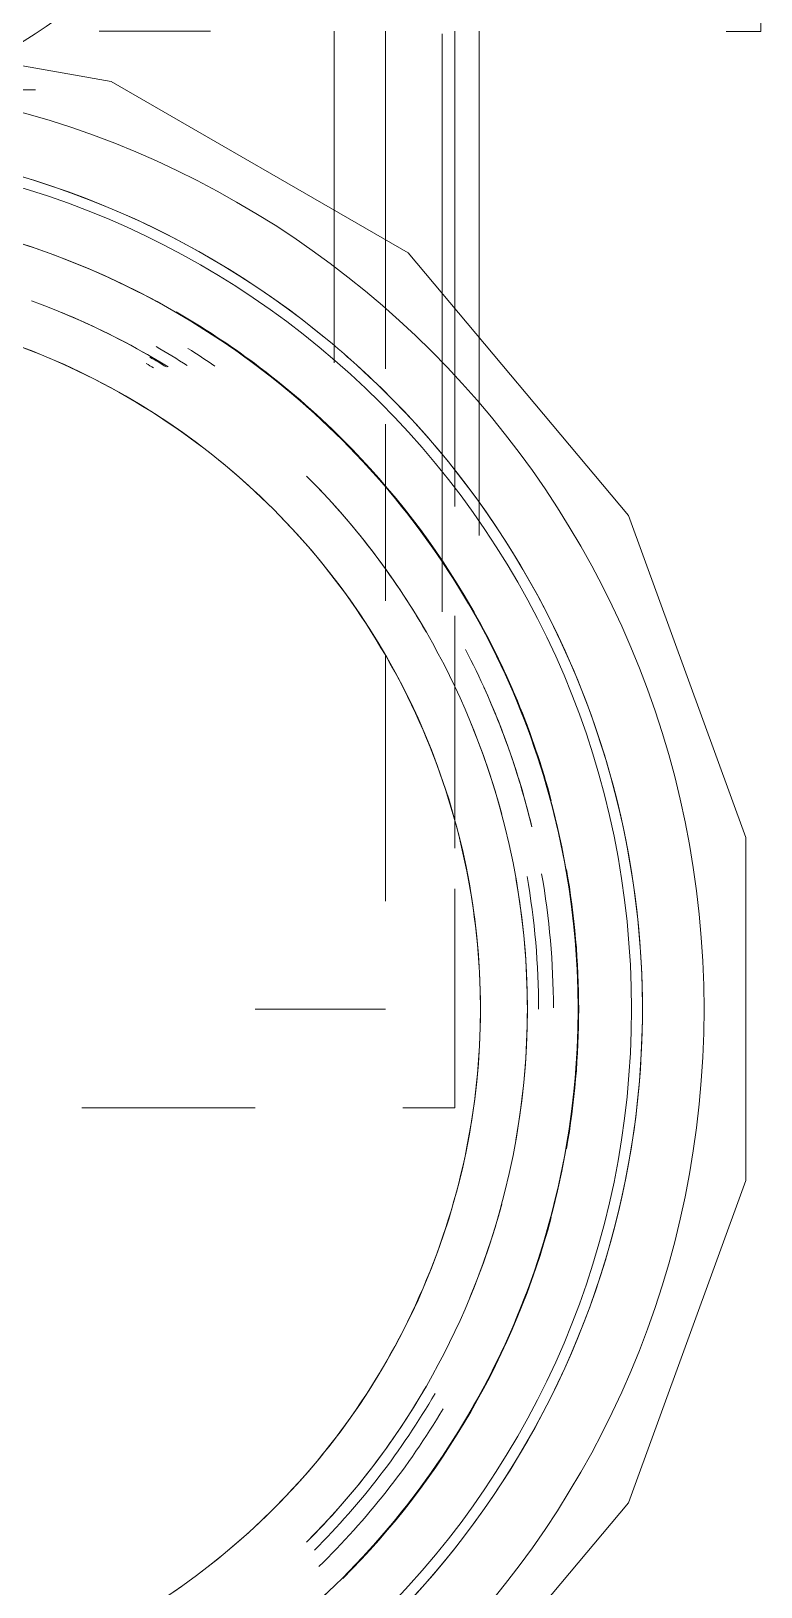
# Model space of a CAD drawing. Header units: metres. Extents: x 149 to 429, y -3 to 162.
# Drawn here: x 356.5738 to 356.6478, y 96.0434 to 96.201 of the extents above; entities that cross this region are included whole.
import ezdxf

# ---------------------------------------------------------------- set-up
doc = ezdxf.new("R2010")
doc.units = ezdxf.units.M
doc.layers.add('P-PIPE', color=7, linetype='Continuous', lineweight=5)
doc.layers.add('P-SANR-FIXT', color=7, linetype='Continuous', lineweight=5)

# ---------------------------------------------------------------- blocks, each defined once
blk = doc.blocks.new('Bomba Jacuzzi1 - 15B-T 1_1_2CV TRIF_220_380V _1 1_2CV_-2414014-TÉRREO 1_20 - Dependente 2')
at = {"layer": 'P-SANR-FIXT', "color": 254, "lineweight": 15, "true_color": 0xe9e9e9}
for p, q in [((0.09311510000000002, -0.02297132383538193), (0.09311510000000002, -0.02652499999999965)), ((-0.01000000000000001, -0.06374768774327863), (-0.01000000000000001, -0.06899999999999967)), ((0.04023936132506853, -0.06772499999999959), (0.05242102550234311, -0.06772499999999959))]:
    blk.add_line(p, q, dxfattribs=at)
at = {"layer": 'P-SANR-FIXT', "color": 7, "lineweight": 15, "true_color": 0xefefef}
for p, q in [((0.09311510000000002, -0.02562118254231713), (0.09311510000000002, -0.02652499999999965)), ((0.09905599999994325, -0.05679999999999957), (0.06544093350146538, -0.05679999999999957)), ((0.01093227280391171, -0.0619999999999997), (0.03579571668968001, -0.0619999999999997))]:
    blk.add_line(p, q, dxfattribs=at)
at = {"layer": 'P-SANR-FIXT', "color": 254, "lineweight": 15, "true_color": 0xe0e0e0}
for p, q in [((-0.01000000000000001, -0.03122211389559273), (-0.01000000000000001, -0.04879036790187178)), ((0, -0.04879036790188279), (0, -0.0619999999999997)), ((0.03579571668968001, -0.0619999999999997), (0.0109322728039117, -0.0619999999999997)), ((0.05242102550234312, -0.06772499999999959), (0.04023936132506853, -0.06772499999999959)), ((0.05242102550234311, -0.06772499999999959), (0.09878500888999846, -0.06772499999999959)), ((-0.009999999999893771, -0.06900000000007095), (0.01216656166898229, -0.06900000000007095)), ((0.09902800000000002, -0.09649999999999946), (0.09902800000000002, -0.09999999999999948)), ((0.09902800000000002, -0.09999999999999946), (0.09902800000000002, -0.09649999999999945))]:
    blk.add_line(p, q, dxfattribs=at)
at = {"layer": 'P-SANR-FIXT', "color": 7, "lineweight": 15, "true_color": 0xf8f8f8}
blk.add_line((0.09904000000000002, -0.03299999999999945), (0.09904000000000002, -0.04424999999999945), dxfattribs=at)
at = {"layer": 'P-SANR-FIXT', "color": 7, "lineweight": 15, "true_color": 0xfafafa}
blk.add_line((0.09904000000000002, -0.04424999999999944), (0.09904000000000002, -0.03299999999999943), dxfattribs=at)
at = {"layer": 'P-SANR-FIXT', "color": 7, "lineweight": 15, "true_color": 0xf3f3f3}
for p, q in [((0.06544093350146538, -0.05679999999999957), (0.09905599999994325, -0.05679999999999957)), ((-0.01000000000000001, -0.06374768774327831), (-0.01000000000000001, -0.06899999999999967))]:
    blk.add_line(p, q, dxfattribs=at)
at = {"layer": 'P-SANR-FIXT', "color": 254, "lineweight": 15, "true_color": 0xd3d3d3}
for p, q in [((0.05924381481993749, -0.0619999999999997), (0.04133718488738112, -0.0619999999999997)), ((0.0648590178786381, -0.0619999999999997), (0.09905599999993886, -0.0619999999999997)), ((0.09878500888999846, -0.06772499999999959), (0.05242102550234312, -0.06772499999999959)), ((0.01630712454133827, -0.06900000000007095), (0.03983716857415912, -0.06900000000007095)), ((0.0479579082981226, -0.07146999999999966), (0.09905599999993797, -0.07146999999999966)), ((0.1183493649053564, -0.09999999999999945), (0.09902800000000002, -0.09999999999999945)), ((0.09902800000000002, -0.09999999999999948), (0.1183493649053564, -0.09999999999999948)), ((0.1183493649053564, -0.09999999999999946), (0.09902800000000002, -0.09999999999999946))]:
    blk.add_line(p, q, dxfattribs=at)
at = {"layer": 'P-SANR-FIXT', "color": 9, "lineweight": 15, "true_color": 0xc0c0c0}
for p, q in [((0.09905599999993886, -0.0619999999999997), (0.0648590178786381, -0.0619999999999997)), ((0.05090153967190472, -0.06900000000007095), (0.09905600000007035, -0.06900000000007095)), ((0.09905599999993797, -0.07146999999999966), (0.0479579082981226, -0.07146999999999966)), ((0.09902800000000002, -0.09999999999999946), (0.1183493649053564, -0.09999999999999946))]:
    blk.add_line(p, q, dxfattribs=at)
at = {"layer": 'P-SANR-FIXT', "color": 9, "lineweight": 15, "true_color": 0xc0c0c0, "flags": 128}
blk.add_lwpolyline([(-0.1000000000000001, -4.677232062027236e-16), (-0.0939692626419592, -0.03420201273505644), (-0.07660444649742097, -0.06427875796631592), (-0.05000000467080871, -0.08660253633340455), (-0.01736482548615584, -0.09848077070137164), (0.01736480680292023, -0.09848077070137147), (0.04999998598757299, -0.08660253633340408), (0.07660442781418506, -0.0642787579663152), (0.093969243958723, -0.03420201273505556), (0.09999998131676352, 4.695065816975192e-16)], dxfattribs=at)
at = {"layer": 'P-SANR-FIXT', "color": 9, "lineweight": 15, "true_color": 0xc0c0c0}
for centre, radius, start, end in [((0, 1.023625628704395e-16), 0.0868960924896141, 179.9999999999999, 359.9999999999994), ((0, 1.127187232441429e-16), 0.08149000000000009, 179.9999999999996, 359.9999999999991), ((0, 1.127187232441429e-16), 0.07159999999999996, 180.0000000000008, 4.071109992273301e-13)]:
    blk.add_arc(centre, radius, start, end, dxfattribs=at)
at = {"layer": 'P-SANR-FIXT', "color": 254, "lineweight": 15, "true_color": 0xd3d3d3}
for centre, radius, start, end in [((0, 1.290458026391406e-16), 0.0868960924896141, 179.9999999999999, 359.9999999999994), ((0, 2.167599433278156e-16), 0.07635000000000006, 328.439821646473, 339.9872833998976), ((0, 2.19957385638736e-16), 0.07634999999999996, 328.4398216464734, 339.987283399898), ((0, 1.431086360526023e-16), 0.07635300000000007, 329.7758696519335, 337.4999999999994), ((0, 1.431086360526023e-16), 0.07635299999999993, 224.9999999999996, 239.9569789395076), ((0, 2.167599433278156e-16), 0.07634999999999995, 224.9999999999996, 254.9999999999996), ((0, 2.19957385638736e-16), 0.07635000000000004, 225.0000000000001, 255), ((0, 2.167599433278156e-16), 0.07635000000000003, 284.9999999999996, 314.9999999999997), ((0, 2.19957385638736e-16), 0.07634999999999993, 285.0000000000001, 315.0000000000001), ((0, 1.431086360526023e-16), 0.07635300000000006, 300.0430210605426, 314.9999999999994), ((0, 3.521183344901147e-16), 0.07898999999999994, 224.3689692603676, 239.1586256804902), ((0, 3.182787366995399e-16), 0.08154999999999993, 224.9999999999996, 254.9999999999996), ((0, 3.214761790104603e-16), 0.08155000000000005, 225.0000000000001, 255), ((0, 3.182787366995399e-16), 0.08155000000000005, 284.9999999999996, 314.9999999999997), ((0, 1.431086360526023e-16), 0.07635299999999998, 247.4999999999995, 292.4999999999995), ((0, 3.214761790104603e-16), 0.08154999999999993, 285.0000000000001, 299.9999999999354), ((0, 2.167599433278156e-16), 0.07634999999999997, 260.0127165999993, 279.9872834), ((0, 2.19957385638736e-16), 0.07634999999999999, 260.0127165999996, 279.9872834000004), ((0, 3.182787366995399e-16), 0.08154999999999998, 260.0127165999971, 279.9872834000021), ((0, 3.214761790104603e-16), 0.08155, 260.0127165999975, 279.9872834000025)]:
    blk.add_arc(centre, radius, start, end, dxfattribs=at)
at = {"layer": 'P-SANR-FIXT', "color": 7, "lineweight": 15, "true_color": 0xfcfcfc}
for centre, radius, start, end in [((0, 4.874767256524138e-16), 0.07549500000000006, 329.3479050090933, 329.9999999999996), ((0, 4.906741679633342e-16), 0.07549499999999996, 329.3479050090937, 330.0000000000001), ((0, 4.568345701727594e-16), 0.07624499999999997, 328.5502436756978, 330.0000000000001)]:
    blk.add_arc(centre, radius, start, end, dxfattribs=at)
at = {"layer": 'P-SANR-FIXT', "color": 7, "lineweight": 15, "true_color": 0xfafafa}
for centre, radius, start in [((0, 4.53637127861839e-16), 0.07624500000000009, 328.5502436756973), ((0, 4.197975300712642e-16), 0.07749000000000009, 327.260215616306)]:
    blk.add_arc(centre, radius, start, 329.9999999999996, dxfattribs=at)
at = {"layer": 'P-SANR-FIXT', "color": 7, "lineweight": 15, "true_color": 0xfbfbfb}
blk.add_arc((0, 4.229949723821846e-16), 0.07748999999999995, 327.2602156163065, 330.0000000000001, dxfattribs=at)
at = {"layer": 'P-SANR-FIXT', "color": 254, "lineweight": 15, "true_color": 0xe9e9e9}
for centre, radius, start, end in [((0, 3.182787366995399e-16), 0.08155000000000008, 323.3270408678404, 329.9999999999996), ((0, 3.553157768010351e-16), 0.07898999999999996, 283.5275949408586, 294.373727888589), ((0, 4.197975300712642e-16), 0.07748999999999993, 269.9999999999996, 279.9872833999774), ((0, 4.229949723821846e-16), 0.07748999999999998, 270, 279.9872833999778), ((0, 3.553157768010351e-16), 0.07898999999999999, 270.0966281779979, 279.9784075491855)]:
    blk.add_arc(centre, radius, start, end, dxfattribs=at)
at = {"layer": 'P-SANR-FIXT', "color": 7, "lineweight": 15, "true_color": 0xf3f3f3}
blk.add_arc((0, 3.214761790104603e-16), 0.08154999999999996, 323.3270408678408, 330.0000000000001, dxfattribs=at)
at = {"layer": 'P-SANR-FIXT', "color": 7, "lineweight": 15, "true_color": 0xefefef}
for centre, radius, start, end in [((0, 3.521183344901147e-16), 0.07899000000000007, 325.5427073610719, 327.8965642012262), ((0, 3.182787366995399e-16), 0.08155000000000008, 314.9999999999996, 323.3270408678404)]:
    blk.add_arc(centre, radius, start, end, dxfattribs=at)
at = {"layer": 'P-SANR-FIXT', "color": 7, "lineweight": 15, "true_color": 0xf8f8f8}
blk.add_arc((0, 3.553157768010351e-16), 0.07898999999999995, 325.5427073610724, 327.8965642012267, dxfattribs=at)
at = {"layer": 'P-SANR-FIXT', "color": 7, "lineweight": 15, "true_color": 0xf6f6f6}
blk.add_arc((0, 3.214761790104603e-16), 0.08154999999999993, 315.0000000000001, 323.3270408678408, dxfattribs=at)
at = {"layer": 'P-SANR-FIXT', "color": 254, "lineweight": 15, "true_color": 0xe0e0e0}
for centre, radius, start, end in [((0, 4.197975300712642e-16), 0.07748999999999995, 224.9999999999996, 239.8482480200771), ((0, 4.229949723821846e-16), 0.07749000000000006, 225.0000000000001, 239.8482480200776), ((0, 3.553157768010351e-16), 0.07899000000000009, 224.368969260368, 239.1586256804906), ((0, 3.521183344901147e-16), 0.07899000000000005, 283.5275949408583, 297.4640079612716), ((0, 3.521183344901147e-16), 0.07899, 270.0966281779976, 279.9784075491851)]:
    blk.add_arc(centre, radius, start, end, dxfattribs=at)
at = {"layer": 'P-SANR-FIXT', "color": 9, "lineweight": 15, "true_color": 0xc0c0c0}
for centre, major_axis, ratio, start_param, end_param in [((-8.872786700619351e-06, 1.194313342431606e-16), (1.853288258245072e-09, 0.09424203516568413), 0.9999999532919074, 1.570796346460093, 4.712389000049876), ((-3.064626870619938e-06, 1.531878561429779e-16), (0, 0.08799999999999779), 0.9999999532919058, 1.570796326794898, 3.976240007414957), ((-3.064626870619938e-06, 1.531878561429779e-16), (-1.639127731323199e-09, 0.08799999999999769), 0.9999999532919077, 4.014257260960505, 4.712388961758236), ((6.456456463216353e-18, 1.709992020943752e-16), (0, 0.08799999999999772), 0.9999999532919074, 1.606865268131797, 3.97619431457796), ((6.456456463216353e-18, 1.709992020943752e-16), (0, 0.08799999999999764), 0.9999999532919093, 4.01425727958695, 4.676320039047775)]:
    blk.add_ellipse(centre, major_axis=major_axis, ratio=ratio, start_param=start_param, end_param=end_param, dxfattribs=at)
at = {"layer": 'P-SANR-FIXT', "color": 254, "lineweight": 15, "true_color": 0xd3d3d3}
for centre, major_axis, ratio, start_param, end_param in [((-3.064626870619938e-06, 1.531878561429779e-16), (0, 0.08799999999999777), 0.999999953291906, 3.976240007414957, 4.014257279586957), ((6.456456463216353e-18, 1.709992020943752e-16), (0, 0.08799999999999764), 0.9999999532919095, 3.976194314577959, 4.014257279586949)]:
    blk.add_ellipse(centre, major_axis=major_axis, ratio=ratio, start_param=start_param, end_param=end_param, dxfattribs=at)
at = {"layer": 'P-SANR-FIXT', "color": 9, "lineweight": 15, "true_color": 0xc0c0c0}
for points, knots in [([(0.08149, -6.512403850954116e-16), (0.08148999999999997, -0.005331785170691825), (0.08044018347857498, -0.0159962075207034), (0.07577345726074407, -0.03138322580897823), (0.06819486301830606, -0.04556270254235167), (0.05799556549671066, -0.05799192230404528), (0.04556708016979629, -0.06819098187628486), (0.02666286868296153, -0.07830258590981386), (2.917092179272419e-06, -0.08361310525599641), (-0.03199578100517066, -0.07724709681733986), (-0.05912158446045693, -0.05912325027610014), (-0.07724687002309763, -0.03199649235308241), (-0.08149000000000008, -0.01066716554652141), (-0.08149000000000003, 7.048153727318152e-16)], [-1, -1, -1, -1, -0.9375, -0.875, -0.8125, -0.75, -0.6875, -0.625, -0.5, -0.375, -0.25, -0.125, 0, 0, 0, 0]), ([(-0.07160000000000001, -8.162617680635638e-16), (-0.07159999999999994, -0.004998705568951706), (-0.0705492235242164, -0.01499593211006942), (-0.06588961795123277, -0.02933649530441696), (-0.05835022473143901, -0.0423948629436537), (-0.04826056498655445, -0.05360020190055405), (-0.03606161013376021, -0.06246332051961071), (-0.02228656631151024, -0.06859474071664154), (-0.002620951118988878, -0.07278088395454108), (0.02278365785610294, -0.07011757158513147), (0.04933365487162434, -0.05478591583913355), (0.06735238439740708, -0.02998283883067848), (0.07160000000000011, -0.009993686007168193), (0.07160000000000001, 8.136043921913583e-16)], [-1, -1, -1, -1, -0.9333333333333333, -0.8666666666666667, -0.8, -0.7333333333333333, -0.6666666666666666, -0.6, -0.5333333333333333, -0.4, -0.2666666666666667, -0.1333333333333333, 0, 0, 0, 0])]:
    blk.add_open_spline(points, degree=3, knots=knots, dxfattribs=at)
blk = doc.blocks.new('AF_Soldavel_Uniao - Standard-V128-TÉRREO 1_20 - Dependente 2')
at = {"layer": 'P-PIPE', "color": 4, "lineweight": 15, "true_color": 0x00ffff}
for p, q in [((150.1392395993948, 96.28602145166498), (150.1393787350011, 96.2842589349181)), ((150.1392395993948, 96.28602145166498), (150.1393787350011, 96.2842589349181)), ((150.1460572441064, 96.2842589349181), (150.1461963797128, 96.28602145166498)), ((150.1460572441064, 96.2842589349181), (150.1461963797128, 96.28602145166498)), ((150.1205559508178, 96.27814304159898), (150.1196325325371, 96.27965072945757)), ((150.1205559508178, 96.27814304159898), (150.1196325325371, 96.27965072945757)), ((150.1658034465705, 96.27965072945757), (150.1648800282898, 96.27814304159898)), ((150.1658034465705, 96.27965072945757), (150.1648800282898, 96.27814304159898)), ((150.1140043790337, 96.27556163658319), (150.1151529234544, 96.27421751243956)), ((150.1140043790337, 96.27556163658319), (150.1151529234544, 96.27421751243956)), ((150.1702830556531, 96.27421751243958), (150.1714316000739, 96.27556163658319)), ((150.1702830556531, 96.27421751243958), (150.1714316000739, 96.27556163658319)), ((150.1151529234544, 96.20969955354624), (150.1140043790337, 96.20835542940263)), ((150.1151529234544, 96.20969955354624), (150.1140043790337, 96.20835542940263)), ((150.1714316000739, 96.20835542940263), (150.1702830556531, 96.20969955354624)), ((150.1714316000739, 96.20835542940263), (150.1702830556531, 96.20969955354624)), ((150.1196325325371, 96.20426633652825), (150.1205559508178, 96.20577402438684)), ((150.1196325325371, 96.20426633652825), (150.1205559508178, 96.20577402438684)), ((150.1648800282898, 96.20577402438684), (150.1658034465705, 96.20426633652825)), ((150.1648800282898, 96.20577402438684), (150.1658034465705, 96.20426633652825)), ((150.1393787350011, 96.19965813106772), (150.1392395993948, 96.19789561432084)), ((150.1393787350011, 96.19965813106772), (150.1392395993948, 96.19789561432084)), ((150.1461963797128, 96.19789561432084), (150.1460572441064, 96.19965813106772)), ((150.1461963797128, 96.19789561432084), (150.1460572441064, 96.19965813106772))]:
    blk.add_line(p, q, dxfattribs=at)
for radius, start, end in [(0.04420000000000069, 30.00000000001039, 149.9999999999896), (0.04420000000000135, 94.51365076998617, 121.4863492300073), (0.04419999999999625, 85.4863492300137, 94.51365076998628), (0.04419999999999625, 58.51365076999208, 85.4863492300137), (0.0424319999999998, 94.51365076998582, 121.4863492299991), (0.0424319999999998, 94.51365076998582, 121.4863492299991), (0.04243199999999431, 58.51365076996534, 85.4863492300137), (0.04243199999999431, 58.51365076996534, 85.4863492300137), (0.04419999999999015, 121.4863492300126, 130.5136507699713), (0.04420000000000135, 49.48634923000179, 58.51365076998844), (0.04420000000000022, 130.5136507699601, 143.9999999999825), (0.04420000000000861, 35.99999999999068, 49.48634923000655), (0.04243199999999826, 130.5136507700078, 144.0000000000199), (0.04243199999999826, 130.5136507700078, 144.0000000000199), (0.04243200000000248, 35.99999999999721, 49.48634922999381), (0.04243200000000248, 35.99999999998705, 49.4863492299994), (0.03069999999999595, 0, 180), (0.03069999999999595, 0, 180), (0.03069999999999595, 0, 180), (0.03069999999999595, 0, 180), (0.02499999999999454, 75.00000000000217, 104.9999999999978), (0.02499999999999454, 75.00000000000217, 104.9999999999978), (0.02499999999999454, 75.00000000000217, 104.9999999999978), (0.02499999999999454, 75.00000000000217, 104.9999999999978), (0.02499999999997726, 135.0000000000163, 180), (0.02499999999999618, 135, 180), (0.02499999999999618, 135, 180), (0.02499999999997726, 135.0000000000163, 180), (0.03069999999999595, 180, 0), (0.03069999999999595, 180, 0), (0.03069999999999595, 180, 0), (0.03069999999999595, 180, 0), (0.02499999999999454, 180, 194.9999999999975), (0.02499999999997726, 180, 194.9999999999893), (0.02499999999997726, 180, 194.9999999999893), (0.02499999999999454, 180, 194.9999999999975), (0.04420000000000069, 210.0000000000031, 329.9999999999962), (0.04243200000001919, 215.9999999999974, 229.4863492300102), (0.04243200000001919, 215.9999999999974, 229.4863492300102), (0.02499999999999454, 255.0000000000018, 284.9999999999974), (0.02499999999999454, 255.0000000000018, 284.9999999999974), (0.02499999999999454, 255.0000000000018, 284.9999999999974), (0.02499999999999454, 255.0000000000018, 284.9999999999974), (0.04243200000001986, 310.5136507699922, 323.9999999999928), (0.04243200000001986, 310.5136507699869, 323.9999999999997), (0.04419999999999015, 216.0000000000063, 229.4863492300283), (0.04420000000000651, 310.5136507699984, 324.0000000000141), (0.04420000000000135, 229.4863492300342, 238.5136507699924), (0.04420000000000861, 301.4863492300069, 310.5136507699931), (0.0424320000000037, 238.5136507700033, 265.4863492300143), (0.0424320000000037, 238.5136507700033, 265.4863492300143), (0.0424319999999998, 274.5136507699854, 301.4863492300315), (0.0424319999999998, 274.5136507699854, 301.4863492300315), (0.04419999999999625, 238.5136507699918, 265.4863492300133), (0.04420000000000135, 274.5136507699866, 301.4863492300112), (0.04419999999999625, 265.4863492300133, 274.5136507699859)]:
    blk.add_arc((150.1427179895538, 96.24195853299291), radius, start, end, dxfattribs=at)
blk = doc.blocks.new('AF_Soldavel_Valvula de Retencao - Soldável - 50 mm-V132-TÉRREO 1_20 - Dependente 2')
at = {"layer": 'P-PIPE', "color": 4, "lineweight": 15, "true_color": 0x00ffff}
for centre, radius, start, end in [((150.142717989554, 96.24195853299292), 0.04901000000001656, 39.99999999999238, 139.9999999999863), ((150.142717989554, 96.24195853299292), 0.04901000000002007, 39.99999999999439, 139.9999999999842), ((150.1427179895541, 96.24195853299292), 0.04722999999914677, 40.00000000001885, 140.0000000000033), ((150.142717989554, 96.24195853299292), 0.04722999999999115, 39.9999999999802, 139.9999999999977), ((150.142717989554, 96.24195853299292), 0.0425500000000059, 29.99999999998039, 150.0000000000005), ((150.142717989554, 96.24195853299292), 0.0406799999999823, 39.99999999996092, 139.9999999999876), ((150.142717989554, 96.24195853299292), 0.0406799999999823, 39.99999999996092, 139.9999999999876), ((150.142717989554, 96.24195853299292), 0.03051999999999566, 0, 180), ((150.142717989554, 96.24195853299292), 0.03051999999999566, 0, 180), ((150.142717989554, 96.24195853299292), 0.03051999999999566, 0, 180), ((150.142717989554, 96.24195853299292), 0.03052000000002408, 0, 180), ((150.1427179895539, 96.24195853299292), 0.02499999999999454, 75.00000000000217, 104.9999999999978), ((150.142717989554, 96.24195853299292), 0.02499999999996708, 74.99999999998646, 105.0000000000136), ((150.142717989554, 96.24195853299292), 0.02500000000002199, 75.00000000001792, 104.9999999999821), ((150.1427179895539, 96.24195853299292), 0.02499999999999454, 75.00000000000217, 104.9999999999978), ((150.142717989554, 96.24195853299292), 0.02499999999998652, 119.9999999999948, 180), ((150.142717989554, 96.24195853299292), 0.02499999999997726, 120.0000000000019, 180), ((150.1427179895539, 96.24195853299292), 0.02499999999999618, 135, 180), ((150.1427179895539, 96.24195853299292), 0.02500000000000568, 134.9999999999837, 180), ((150.142717989554, 96.24195853299292), 0.02500000000003411, 0, 15.00000000000539), ((150.142717989554, 96.24195853299292), 0.02500000000002199, 0, 14.99999999999669), ((150.142717989554, 96.24195853299292), 0.03052000000002408, 180, 0), ((150.142717989554, 96.24195853299292), 0.03052000000002408, 180, 0), ((150.142717989554, 96.24195853299292), 0.03052000000002408, 180, 0), ((150.142717989554, 96.24195853299292), 0.03051999999999566, 180, 0), ((150.1427179895539, 96.24195853299292), 0.02500000000000568, 180, 195.0000000000056), ((150.142717989554, 96.24195853299292), 0.02499999999997726, 180, 195.0000000000062), ((150.142717989554, 96.24195853299292), 0.02499999999996708, 180, 194.9999999999986), ((150.1427179895539, 96.24195853299292), 0.02499999999999454, 180, 194.9999999999975), ((150.142717989554, 96.24195853299292), 0.02500000000002535, 300.0000000000123, 0), ((150.142717989554, 96.24195853299292), 0.02500000000003411, 300.0000000000015, 0), ((150.142717989554, 96.24195853299292), 0.04255000000000209, 210.0000000000094, 330.000000000009), ((150.1427179895539, 96.24195853299292), 0.02499999999999454, 255.0000000000018, 284.9999999999974), ((150.142717989554, 96.24195853299292), 0.02500000000002199, 255.0000000000175, 284.9999999999817), ((150.142717989554, 96.24195853299292), 0.02499999999996708, 254.9999999999861, 285.0000000000132), ((150.1427179895539, 96.24195853299292), 0.02499999999999454, 255.0000000000018, 284.9999999999974), ((150.142717989554, 96.24195853299292), 0.04068000000000758, 220.0000000000281, 320.0000000000227), ((150.142717989554, 96.24195853299292), 0.04068000000000758, 220.0000000000281, 320.0000000000227), ((150.142717989554, 96.24195853299292), 0.04901000000001656, 220.0000000000059, 320.0000000000148), ((150.142717989554, 96.24195853299292), 0.0490100000000018, 219.9999999999974, 320.0000000000232), ((150.1427179895541, 96.24195853299292), 0.04723000000085729, 219.9999999999959, 319.9999999999812), ((150.142717989554, 96.24195853299292), 0.04722999999999465, 220.0000000000028, 320.0000000000186)]:
    blk.add_arc(centre, radius, start, end, dxfattribs=at)

msp = doc.modelspace()

# ---------------------------------------------------------------- block references
at = {"layer": 'P-PIPE', "color": 4, "lineweight": 15, "true_color": 0x00ffff}
for name in ['AF_Soldavel_Valvula de Retencao - Soldável - 50 mm-V132-TÉRREO 1_20 - Dependente 2', 'AF_Soldavel_Uniao - Standard-V128-TÉRREO 1_20 - Dependente 2']:
    msp.add_blockref(name, (206.4050371545499, 0), dxfattribs=at)
at = {"layer": 'P-SANR-FIXT', "color": 254, "lineweight": 15, "true_color": 0xd3d3d3, "rotation": 89.99999999999915}
msp.add_blockref('Bomba Jacuzzi1 - 15B-T 1_1_2CV TRIF_220_380V _1 1_2CV_-2414014-TÉRREO 1_20 - Dependente 2', (356.5477551441037, 96.10195853299291), dxfattribs=at)

doc.saveas('drawing.dxf')
